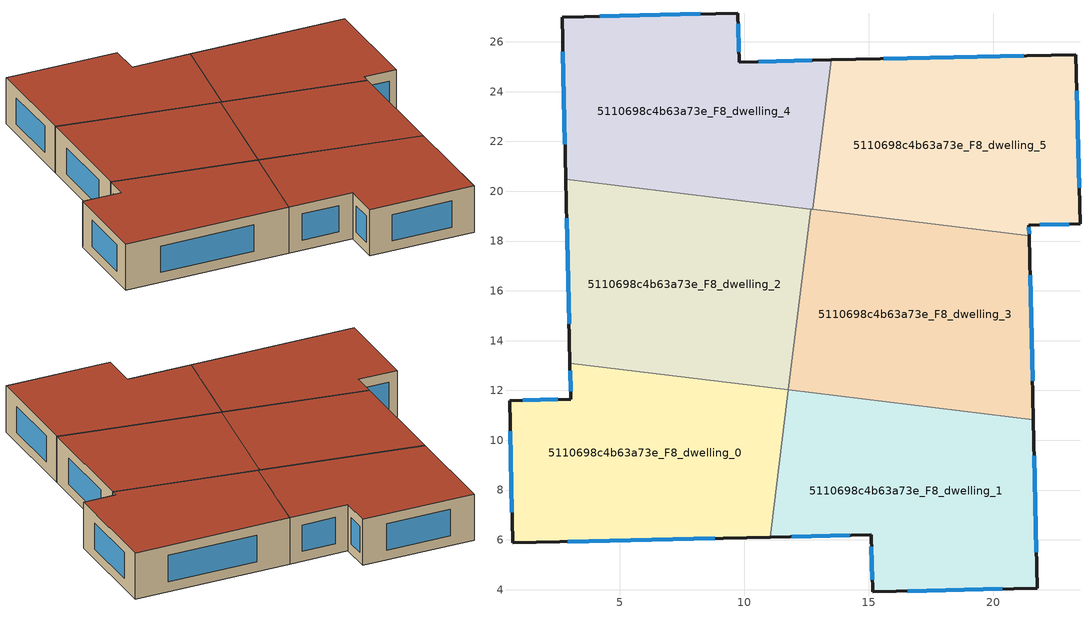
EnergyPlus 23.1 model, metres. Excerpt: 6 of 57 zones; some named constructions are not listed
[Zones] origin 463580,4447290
5110698c4b63a73e_F8_dwelling_0
 floor to 5110698c4b63a73e_F7_dwelling_0 (EU_floor_Construction): 11.75,12.03 11.03,6.11 0.69,5.88 0.56,11.59 3.03,11.65 2.99,13.1 z24
 wall outside (EU_wall_Construction): 2.99,13.1 3.03,11.65 0.56,11.59 0.69,5.88 11.03,6.11 z24:27
 wall to 5110698c4b63a73e_F8_dwelling_1 (EU_wall_Construction): 11.03,6.11 11.75,12.03 z24:27
 wall to 5110698c4b63a73e_F8_dwelling_2 (EU_wall_Construction): 11.75,12.03 2.99,13.1 z24:27
 window (EU_Window_Construction): 3,12.79 3.02,11.96 / 2.9,5.93 8.81,6.06 / 0.59,10.37 0.66,7.1 / 2.5,11.64 1.09,11.61 z24.64:26.36
 roof outside (EU_roof_Construction): 11.03,6.11 11.75,12.03 2.99,13.1 3.03,11.65 0.56,11.59 0.69,5.88 z27
5110698c4b63a73e_F8_dwelling_1
 floor to 5110698c4b63a73e_F7_dwelling_1 (EU_floor_Construction): 21.6,10.82 21.76,4.07 15.15,3.91 15.09,6.21 11.03,6.11 11.75,12.03 z24
 wall outside (EU_wall_Construction): 11.03,6.11 15.09,6.21 15.15,3.91 21.76,4.07 21.6,10.82 z24:27
 wall to 5110698c4b63a73e_F8_dwelling_3 (EU_wall_Construction): 21.6,10.82 11.77,12.02 z24:27
 wall to 5110698c4b63a73e_F8_dwelling_2 (EU_wall_Construction): 11.77,12.02 11.75,12.03 z24:27
 window (EU_Window_Construction): 21.73,5.51 21.64,9.37 / 16.56,3.94 20.34,4.03 / 15.1,5.71 15.13,4.4 / 11.9,6.13 14.22,6.19 z24.64:26.36
 roof outside (EU_roof_Construction): 21.76,4.07 21.6,10.82 11.75,12.03 11.03,6.11 15.09,6.21 15.15,3.91 z27
5110698c4b63a73e_F8_dwelling_2
 floor to 5110698c4b63a73e_F7_dwelling_2 (EU_floor_Construction): 12.66,19.28 11.77,12.02 2.99,13.1 2.82,20.49 z24
 wall outside (EU_wall_Construction): 2.82,20.49 2.99,13.1 z24:27
 wall to 5110698c4b63a73e_F8_dwelling_3 (EU_wall_Construction): 11.77,12.02 12.66,19.28 z24:27
 wall to 5110698c4b63a73e_F8_dwelling_4 (EU_wall_Construction): 12.66,19.28 2.82,20.49 z24:27
 window (EU_Window_Construction): 2.86,18.91 2.96,14.68 z24.64:26.36
 roof outside (EU_roof_Construction): 11.77,12.02 12.66,19.28 2.82,20.49 2.99,13.1 z27
5110698c4b63a73e_F8_dwelling_3
 floor to 5110698c4b63a73e_F7_dwelling_3 (EU_floor_Construction): 21.43,18.21 21.6,10.82 11.77,12.02 12.66,19.28 z24
 wall outside (EU_wall_Construction): 21.6,10.82 21.43,18.21 z24:27
 wall to 5110698c4b63a73e_F8_dwelling_5 (EU_wall_Construction): 21.43,18.21 12.75,19.27 z24:27
 wall to 5110698c4b63a73e_F8_dwelling_4 (EU_wall_Construction): 12.75,19.27 12.66,19.28 z24:27
 window (EU_Window_Construction): 21.57,12.4 21.47,16.62 z24.64:26.36
 roof outside (EU_roof_Construction): 21.6,10.82 21.43,18.21 12.66,19.28 11.77,12.02 z27
5110698c4b63a73e_F8_dwelling_4
 floor to 5110698c4b63a73e_F7_dwelling_4 (EU_floor_Construction): 13.48,25.27 12.75,19.27 2.82,20.49 2.67,26.99 9.74,27.16 9.79,25.19 z24
 wall outside (EU_wall_Construction): 13.48,25.27 9.79,25.19 9.74,27.16 2.67,26.99 2.82,20.49 z24:27
 wall to 5110698c4b63a73e_F8_dwelling_5 (EU_wall_Construction): 12.75,19.27 13.48,25.27 z24:27
 window (EU_Window_Construction): 2.7,25.6 2.79,21.88 / 8.23,27.12 4.19,27.03 / 9.78,25.61 9.75,26.74 / 12.69,25.26 10.58,25.21 z24.64:26.36
 roof outside (EU_roof_Construction): 12.75,19.27 13.48,25.27 9.79,25.19 9.74,27.16 2.67,26.99 2.82,20.49 z27
5110698c4b63a73e_F8_dwelling_5
 floor to 5110698c4b63a73e_F7_dwelling_5 (EU_floor_Construction): 23.31,25.49 23.48,18.69 21.42,18.64 21.43,18.21 12.75,19.27 13.48,25.27 z24
 wall outside (EU_wall_Construction): 21.43,18.21 21.42,18.64 23.48,18.69 23.31,25.49 13.48,25.27 z24:27
 window (EU_Window_Construction): 21.43,18.3 21.43,18.55 / 21.21,25.45 15.59,25.32 / 23.44,20.14 23.35,24.03 / 21.86,18.65 23.04,18.68 z24.64:26.36
 roof outside (EU_roof_Construction): 23.48,18.69 23.31,25.49 13.48,25.27 12.75,19.27 21.43,18.21 21.42,18.64 z27
[SCHEDULE:FILE] Column Number=1; Rows to Skip at Top=0; Number of Hours of Data=8760; Column Separator=Comma; Interpolate to Timestep=No; Minutes per Item=60; Adjust Schedule for Daylight Savings=Yes
Name | File
EU_Step8_GainSchedule_5110698c4b63a73e_F0_dwelling_6_f000 | ../../schedules/5110698c4b63a73e/5110698c4b63a73e_F0_dwelling_6_f000_gain.csv
EU_Step8_GainSchedule_5110698c4b63a73e_F1_dwelling_0_f000 | ../../schedules/5110698c4b63a73e/5110698c4b63a73e_F1_dwelling_0_f000_gain.csv
EU_Step8_GainSchedule_5110698c4b63a73e_F1_dwelling_1_f000 | ../../schedules/5110698c4b63a73e/5110698c4b63a73e_F1_dwelling_1_f000_gain.csv
EU_Step8_GainSchedule_5110698c4b63a73e_F1_dwelling_2_f000 | ../../schedules/5110698c4b63a73e/5110698c4b63a73e_F1_dwelling_2_f000_gain.csv
EU_Step8_GainSchedule_5110698c4b63a73e_F1_dwelling_3_f000 | ../../schedules/5110698c4b63a73e/5110698c4b63a73e_F1_dwelling_3_f000_gain.csv
EU_Step8_GainSchedule_5110698c4b63a73e_F1_dwelling_4_f000 | ../../schedules/5110698c4b63a73e/5110698c4b63a73e_F1_dwelling_4_f000_gain.csv
EU_Step8_GainSchedule_5110698c4b63a73e_F1_dwelling_5_f000 | ../../schedules/5110698c4b63a73e/5110698c4b63a73e_F1_dwelling_5_f000_gain.csv
EU_Step8_GainSchedule_5110698c4b63a73e_F1_dwelling_6_f000 | ../../schedules/5110698c4b63a73e/5110698c4b63a73e_F1_dwelling_6_f000_gain.csv
EU_Step8_GainSchedule_5110698c4b63a73e_F2_dwelling_0_f000 | ../../schedules/5110698c4b63a73e/5110698c4b63a73e_F2_dwelling_0_f000_gain.csv
EU_Step8_GainSchedule_5110698c4b63a73e_F2_dwelling_1_f000 | ../../schedules/5110698c4b63a73e/5110698c4b63a73e_F2_dwelling_1_f000_gain.csv
EU_Step8_GainSchedule_5110698c4b63a73e_F2_dwelling_2_f000 | ../../schedules/5110698c4b63a73e/5110698c4b63a73e_F2_dwelling_2_f000_gain.csv
EU_Step8_GainSchedule_5110698c4b63a73e_F2_dwelling_3_f000 | ../../schedules/5110698c4b63a73e/5110698c4b63a73e_F2_dwelling_3_f000_gain.csv
EU_Step8_GainSchedule_5110698c4b63a73e_F2_dwelling_4_f000 | ../../schedules/5110698c4b63a73e/5110698c4b63a73e_F2_dwelling_4_f000_gain.csv
EU_Step8_GainSchedule_5110698c4b63a73e_F2_dwelling_5_f000 | ../../schedules/5110698c4b63a73e/5110698c4b63a73e_F2_dwelling_5_f000_gain.csv
EU_Step8_GainSchedule_5110698c4b63a73e_F2_dwelling_6_f000 | ../../schedules/5110698c4b63a73e/5110698c4b63a73e_F2_dwelling_6_f000_gain.csv
EU_Step8_GainSchedule_5110698c4b63a73e_F3_dwelling_0_f000 | ../../schedules/5110698c4b63a73e/5110698c4b63a73e_F3_dwelling_0_f000_gain.csv
EU_Step8_GainSchedule_5110698c4b63a73e_F3_dwelling_1_f000 | ../../schedules/5110698c4b63a73e/5110698c4b63a73e_F3_dwelling_1_f000_gain.csv
EU_Step8_GainSchedule_5110698c4b63a73e_F3_dwelling_2_f000 | ../../schedules/5110698c4b63a73e/5110698c4b63a73e_F3_dwelling_2_f000_gain.csv
EU_Step8_GainSchedule_5110698c4b63a73e_F3_dwelling_3_f000 | ../../schedules/5110698c4b63a73e/5110698c4b63a73e_F3_dwelling_3_f000_gain.csv
EU_Step8_GainSchedule_5110698c4b63a73e_F3_dwelling_4_f000 | ../../schedules/5110698c4b63a73e/5110698c4b63a73e_F3_dwelling_4_f000_gain.csv
EU_Step8_GainSchedule_5110698c4b63a73e_F3_dwelling_5_f000 | ../../schedules/5110698c4b63a73e/5110698c4b63a73e_F3_dwelling_5_f000_gain.csv
EU_Step8_GainSchedule_5110698c4b63a73e_F4_dwelling_0_f000 | ../../schedules/5110698c4b63a73e/5110698c4b63a73e_F4_dwelling_0_f000_gain.csv
EU_Step8_GainSchedule_5110698c4b63a73e_F4_dwelling_1_f000 | ../../schedules/5110698c4b63a73e/5110698c4b63a73e_F4_dwelling_1_f000_gain.csv
EU_Step8_GainSchedule_5110698c4b63a73e_F4_dwelling_2_f000 | ../../schedules/5110698c4b63a73e/5110698c4b63a73e_F4_dwelling_2_f000_gain.csv
EU_Step8_GainSchedule_5110698c4b63a73e_F4_dwelling_3_f000 | ../../schedules/5110698c4b63a73e/5110698c4b63a73e_F4_dwelling_3_f000_gain.csv
EU_Step8_GainSchedule_5110698c4b63a73e_F4_dwelling_4_f000 | ../../schedules/5110698c4b63a73e/5110698c4b63a73e_F4_dwelling_4_f000_gain.csv
EU_Step8_GainSchedule_5110698c4b63a73e_F4_dwelling_5_f000 | ../../schedules/5110698c4b63a73e/5110698c4b63a73e_F4_dwelling_5_f000_gain.csv
